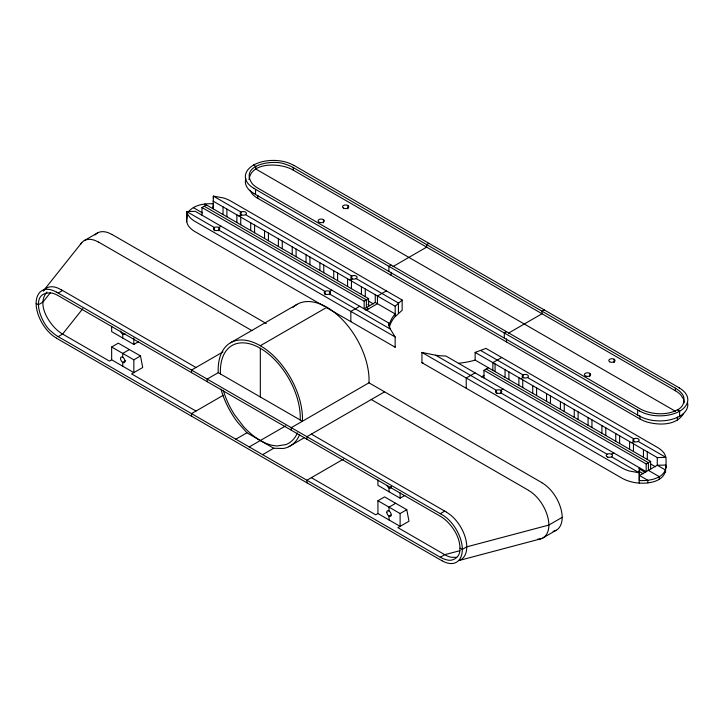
<?xml version="1.0" encoding="UTF-8"?>
<svg xmlns="http://www.w3.org/2000/svg" width="724" height="724" viewBox="0 0 724 724"><rect width="100%" height="100%" fill="white"/><g stroke="black" fill="none" stroke-linecap="round" stroke-linejoin="round"><path stroke-width="1.09" d="M300.17 419.974L300.261 417.467A56.49 32.616 60 0 0 260.323 348.28A56.49 32.616 60 0 0 220.377 371.34L220.476 373.964M291.129 430.128L291.292 427.658L368.959 382.815L369.05 380.308A59.621 34.426 60 0 0 340.153 317.411A59.621 34.426 60 0 0 293.075 307.374M213.245 205.797L213.064 208.784L213.372 196.113L223.499 197.96A30.77 17.765 0 0 1 230.793 201.082L402.146 300.017L402.146 310.261L394.444 317.347A59.621 34.426 0 0 0 389.259 327.9M459.867 550.72C460.817 539.389 454.545 528.638 446.636 520.999A30.77 17.765 60 0 0 440.292 516.248L58.164 295.627A30.77 17.765 60 0 0 51.82 293.048C28.173 290.677 40.906 324.189 51.82 331.873A30.77 17.765 60 0 0 58.164 336.624L440.292 557.245A30.77 17.765 60 0 0 446.636 559.815C452.808 561.851 459.604 557.245 459.867 550.72L444.726 554.674L440.292 557.245M483.985 378.009L483.985 370.326L646.179 463.966L646.179 471.65L445.857 356A44.499 25.693 0 0 1 435.64 355.222L421.938 352.434L421.938 362.688L621.798 478.075A30.77 17.765 0 0 0 629.084 481.198C641.22 485.342 667.148 484.202 665.646 466.636M683.619 413.44C676.596 425.667 659.202 425.395 647.184 422.065A30.77 17.765 0 0 1 639.898 418.943L257.762 198.322A30.77 17.765 0 0 1 252.359 194.113L249.789 190.258M43.349 290.912L81.776 242.64M50.544 292.505L42.861 302.161L38.417 304.723L36.2 303.447M82.862 308.605L62.599 334.063L58.164 336.624M188.638 211.517C194.711 204.657 204.684 203.344 213.372 203.797M395.204 316.506L395.204 306.252L402.146 300.017M46.933 292.034C37.06 303.456 47.178 320.506 56.255 329.311A30.77 17.765 60 0 0 62.599 334.054L109.424 361.095L111.65 359.81L133.84 372.625L133.84 359.81L111.65 347.004L111.65 359.81M677.393 409.838C684.198 406.96 686.614 397.494 680.804 392.399A30.77 17.765 0 0 0 675.392 388.191L293.265 167.579A30.77 17.765 0 0 0 285.98 164.457C273.871 158.846 238.486 164.574 252.359 183.869A30.77 17.765 0 0 0 257.771 188.068L639.889 408.689A30.77 17.765 0 0 0 647.184 411.811C657.003 414.662 668.198 414.771 677.393 409.838L679.61 411.123L679.61 416.246A28.462 16.435 0 0 1 639.482 416.038M84.292 240.594L97.604 232.911M201.969 215.191L201.969 207.507L206.412 204.946M58.164 293.066L62.599 290.496M221.055 226.214L218.811 227.508L218.811 230.802M238.811 215.96L241.056 214.666M111.65 347.004L118.302 343.158L140.492 355.973L142.709 367.502L131.614 373.91L195.969 411.06M111.65 326.289L111.65 331.628L133.84 344.443L138.592 341.692M129.397 349.565L122.745 353.412L122.745 357.249M125.596 360.724L122.745 362.38L122.745 366.217M133.84 359.81L140.492 355.973M230.513 342.769L297.084 304.333M223.028 351.882L191.534 370.064L191.534 372.625M331.764 290.125L329.538 291.41L329.538 294.704M349.511 279.88L351.737 278.595M391.132 265.075L388.915 266.351L388.915 271.482M428.861 243.291L426.635 244.576L426.635 247.137L393.005 266.559M260.323 345.719A59.621 34.426 60 0 1 302.487 418.743L302.388 421.25L218.259 372.679L218.159 370.064A59.621 34.426 60 0 1 260.323 345.719L326.895 307.284M218.259 372.679L207.164 379.086L207.326 381.747M201.969 207.507L364.163 301.148L368.597 298.578L368.597 306.27M359.719 306.27L350.841 311.392L350.841 321.646M386.354 290.894L377.476 296.016L377.476 303.709L365.937 310.37M389.087 326.325A59.621 34.426 0 0 1 394.444 314.777L395.204 313.945L375.258 302.424L364.163 308.831L364.163 301.148M223.218 395.322L191.534 413.621L191.534 416.182M235.834 439.197L246.929 432.789L273.717 448.256L282.984 448.482A44.499 25.693 60 0 0 288.767 446.699L290.134 446.038A59.621 34.426 60 0 0 299.618 434.735M249.228 446.934L285.772 425.83M262.622 454.663L273.717 448.256M288.767 446.699L304.388 437.676M384.589 391.838L306.922 436.681L306.922 439.242M506.519 331.692L504.302 332.977L504.302 338.099M544.249 309.908L542.032 311.193L542.032 313.754L508.393 333.176M475.107 372.887L466.238 378.009L466.238 388.263M501.741 357.511L492.863 362.643L492.863 370.326M483.985 370.326L488.429 367.765M481.324 376.987L483.985 375.448M343.475 459.134L306.922 480.238L306.922 482.799M503.071 389.032L500.845 390.317L500.845 393.612M520.827 378.779L523.045 377.494M390.924 486.827L389.023 487.931L389.023 491.768M377.928 500.736L400.119 513.551L400.119 526.366L377.928 513.551L377.928 500.736L384.589 496.899L406.779 509.705L408.997 521.235L397.901 527.642L444.726 554.674A30.77 17.765 60 0 0 451.079 557.254L456.744 557.38M377.928 480.03L377.928 485.37L400.119 498.175L404.879 495.433M377.928 513.551L375.711 514.827L311.356 477.677M395.684 503.298L389.023 507.144L389.023 510.99M390.924 515.017L389.023 516.112L389.023 519.959M400.119 513.551L406.779 509.705M440.292 513.678L444.726 511.117M611.536 454.247L613.78 452.943M631.527 442.699L633.771 441.405M646.179 463.966L650.614 461.405L650.614 469.089M562.114 517.398L548.792 525.081L466.69 546.864L462.256 549.426L460.039 548.14M542.864 537.968L556.177 530.276M650.614 461.405L475.134 360.09L475.134 352.407L485.949 348.398L657.302 447.323A30.77 17.765 0 0 1 662.704 451.532C667.22 455.668 665.917 462.193 665.908 467.632M475.134 360.09L473.686 360.525A59.621 34.426 0 0 1 458.835 363.231M540.873 538.801L458.772 560.584A28.462 16.435 60 0 0 466.79 546.919A28.462 16.435 60 0 0 446.446 512.212M475.134 352.407L657.274 457.559L665.908 457.387L638.215 441.405M421.938 362.688L423.287 363.095M293.772 165.298L679.338 387.901M249.002 179.57C251.101 163.47 273.808 163.316 285.98 167.018A30.77 17.765 0 0 1 293.265 170.14L675.392 390.752A30.77 17.765 0 0 1 680.804 394.96L683.375 398.815L684.198 402.816M253.554 165.144L255.771 166.42L255.771 168.991L675.438 411.277M253.825 188.358L639.392 410.97M253.825 193.489L639.392 416.092M245.49 214.666L351.737 276.034L351.737 279.328M356.172 278.595L398.426 302.994L398.426 313.248M480.781 350.543L523.045 374.932L523.045 377.132M527.488 377.494L633.771 438.834L633.771 442.129M213.064 201.1L395.204 306.252M204.82 204.023L368.597 298.578M204.186 206.222L366.38 299.863L366.38 307.546L368.597 308.831M368.009 300.804L373.439 303.944M486.202 369.041L648.396 462.681L648.396 470.374L659.293 476.664L659.293 479.225M650.93 464.147L655.455 466.763M367.892 304.578L369.711 305.628M193.299 207.625L202.376 212.865M326.596 307.646L395.15 347.221L395.15 336.968L390.317 329.058A44.499 25.693 0 0 1 388.969 323.157L195.317 211.345L186.674 211.526C186.665 216.965 185.362 223.49 189.878 227.626A30.77 17.765 0 0 0 195.29 231.834L324.66 306.524M638.722 468.627L645.066 472.292M638.722 471.188L643.256 473.813M218.811 230.069L325.103 291.41L325.103 294.704M329.538 293.971L390.317 329.058M435.64 355.222L496.411 390.317L496.411 393.612M500.845 392.879L607.092 454.247M611.536 456.808L639.22 472.799L639.22 483.044M395.15 336.968L195.29 221.58A30.77 17.765 0 0 1 189.878 217.372L187.797 214.512L186.674 211.526L214.367 227.508L214.367 230.802M421.938 352.434L621.798 467.822A30.77 17.765 0 0 0 629.084 470.944L639.22 472.799L639.518 467.813L639.22 480.483C649.319 481.324 666.822 478.193 665.908 465.07L657.274 465.242L639.518 475.496L647.772 480.256L647.772 482.817M111.921 234.422L266.26 323.528M368.959 382.815L541.869 482.646M98.609 242.106L251.97 330.651M371.276 399.53L528.547 490.329M60.879 289.51L195.969 367.502M311.356 434.119L446.446 512.112M56.445 292.071L442.011 514.674A28.462 16.435 60 0 1 462.346 549.48A28.462 16.435 60 0 1 442.011 560.702M56.445 338.189L442.011 560.792M246.929 432.789L237.662 422.318A44.499 25.693 60 0 1 231.879 413.857L230.513 411.612A59.621 34.426 60 0 1 220.965 389.123M394.444 346.443L395.15 347.221M186.674 219.209L187.064 214.277L186.674 221.77M677.393 417.015L677.393 420.092M675.392 388.191L675.392 390.752M665.519 472.573L665.519 470.012L657.274 465.242L657.274 457.559M647.301 451.803L647.301 459.496M643.437 449.568L643.437 457.26M639.889 415.866L639.889 418.943M637.672 409.974L637.672 415.096M633.464 443.812L633.464 451.505M629.59 441.577L629.59 449.269M619.626 435.821L619.626 443.513M615.753 433.595L615.753 441.278M614.142 359.24L614.142 362.534M605.789 427.839L605.789 435.522M601.916 425.603L601.916 433.287M591.951 419.848L591.951 427.531M589.734 373.331L589.734 376.625M588.078 417.612L588.078 425.296M578.114 411.856L578.114 419.54M574.241 409.621L574.241 417.314M564.277 403.865L564.277 411.558M560.403 401.63L560.403 409.322M550.439 395.874L550.439 403.567M546.566 393.639L546.566 401.331M536.602 387.892L536.602 395.576M532.728 385.657L532.728 393.34M522.755 379.901L522.755 387.584M518.891 377.666L518.891 385.349M508.918 371.91L508.918 379.593M506.519 338.868L506.519 341.945M505.053 369.674L505.053 377.358M495.08 363.919L495.08 371.611M400.119 492.836L400.119 498.175M391.132 272.251L391.132 275.319M388.969 323.157L388.969 325.357M375.258 294.74L375.258 302.424M365.285 288.985L365.285 296.668M361.421 286.749L361.421 294.433M351.448 280.993L351.448 288.677M347.864 205.498L347.864 208.793M347.574 278.758L347.574 286.451M337.61 273.002L337.61 280.695M333.737 270.767L333.737 278.459M323.773 265.011L323.773 272.704M323.456 219.589L323.456 222.883M319.899 262.785L319.899 270.468M309.935 257.029L309.935 264.713M306.062 254.794L306.062 262.477M296.098 249.038L296.098 256.721M293.265 167.579L293.265 170.14M292.224 246.803L292.224 254.486M282.26 241.047L282.26 248.73M278.387 238.811L278.387 246.495M268.423 233.056L268.423 240.748M264.55 230.82L264.55 238.513M260.323 348.28L260.323 396.969M257.762 195.245L257.762 198.322M255.545 189.353L255.545 194.475M254.586 225.064L254.586 232.757M250.712 222.829L250.712 230.522M241.056 215.399L241.056 212.105L213.372 196.113L213.372 198.304M240.739 217.082L240.739 224.766M236.875 214.847L236.875 222.53M226.902 209.091L226.902 216.775M223.037 206.856L223.037 214.539M133.84 338.036L133.84 344.443M120.6 331.049A3.14 1.81 60 0 0 122.745 334.189L122.745 338.036M95.079 234.938A28.462 16.435 60 0 1 111.921 234.513M43.34 290.894A28.462 16.435 60 0 1 60.879 289.609M80.427 244.459A28.462 16.435 60 0 1 98.609 242.205M56.445 292.17A28.462 16.435 60 0 0 36.1 303.383A28.462 16.435 60 0 0 56.445 338.09M223.291 390.299A56.49 32.616 60 0 0 234.648 414.915L243.445 426.454A56.49 32.616 60 0 0 277.202 445.948L285.998 444.554A56.49 32.616 60 0 0 297.446 432.862M541.869 482.745A28.462 16.435 60 0 1 562.204 517.452A28.462 16.435 60 0 1 553.109 531.362M528.556 490.429A28.462 16.435 60 0 1 548.892 525.135A28.462 16.435 60 0 1 537.498 539.217M391.241 486.646A3.14 1.81 60 0 1 389.603 488.175A3.14 1.81 60 0 1 387.105 485.533M124.89 333.529A3.14 1.81 60 0 1 122.745 334.189M253.454 165.09A28.462 16.435 0 0 1 293.682 165.353M253.907 188.312A28.462 16.435 0 0 1 253.454 165.09M253.907 193.435A28.462 16.435 0 0 1 245.852 178.638M679.248 387.955A28.462 16.435 0 0 1 679.709 411.178A28.462 16.435 0 0 1 639.482 410.915M687.519 402.526A28.462 16.435 0 0 1 679.709 416.3M386.806 512.266A3.14 1.81 60 0 0 390.136 516.411A3.14 1.81 60 0 0 390.136 511.977A3.14 1.81 60 0 0 386.806 512.266M120.519 358.534A3.14 1.81 60 0 0 123.849 362.67A3.14 1.81 60 0 0 123.849 358.235A3.14 1.81 60 0 0 120.519 358.534M319.664 222.44A3.14 1.81 0 0 0 324.37 220.874A3.14 1.81 0 0 0 319.664 219.3A3.14 1.81 0 0 0 319.664 222.44M343.42 208.06A3.14 1.81 0 0 0 348.678 207.245A3.14 1.81 0 0 0 344.832 205.028A3.14 1.81 0 0 0 343.42 208.06M609.708 361.801A3.14 1.81 0 0 0 614.957 360.986A3.14 1.81 0 0 0 611.119 358.769A3.14 1.81 0 0 0 609.708 361.801M585.951 376.181A3.14 1.81 0 0 0 590.657 374.607A3.14 1.81 0 0 0 585.951 373.041A3.14 1.81 0 0 0 585.951 376.181M634.423 441.685A3.14 1.81 0 0 0 639.129 440.12A3.14 1.81 0 0 0 634.423 438.554A3.14 1.81 0 0 0 634.423 441.685M607.744 457.097A3.14 1.81 0 0 0 612.45 455.523A3.14 1.81 0 0 0 607.744 453.957A3.14 1.81 0 0 0 607.744 457.097M497.062 393.168A3.14 1.81 0 0 0 501.768 391.594A3.14 1.81 0 0 0 497.062 390.028A3.14 1.81 0 0 0 497.062 393.168M523.696 377.783A3.14 1.81 0 0 0 528.402 376.218A3.14 1.81 0 0 0 523.696 374.643A3.14 1.81 0 0 0 523.696 377.783M325.746 294.261A3.14 1.81 0 0 0 330.461 292.695A3.14 1.81 0 0 0 325.746 291.12A3.14 1.81 0 0 0 325.746 294.261M352.389 278.885A3.14 1.81 0 0 0 357.095 277.31A3.14 1.81 0 0 0 352.389 275.744A3.14 1.81 0 0 0 352.389 278.885M241.707 214.956A3.14 1.81 0 0 0 246.413 213.381A3.14 1.81 0 0 0 241.707 211.815A3.14 1.81 0 0 0 241.707 214.956M214.367 230.069A3.14 1.81 0 0 0 219.625 229.255A3.14 1.81 0 0 0 215.779 227.037A3.14 1.81 0 0 0 214.367 230.069"/></g></svg>
